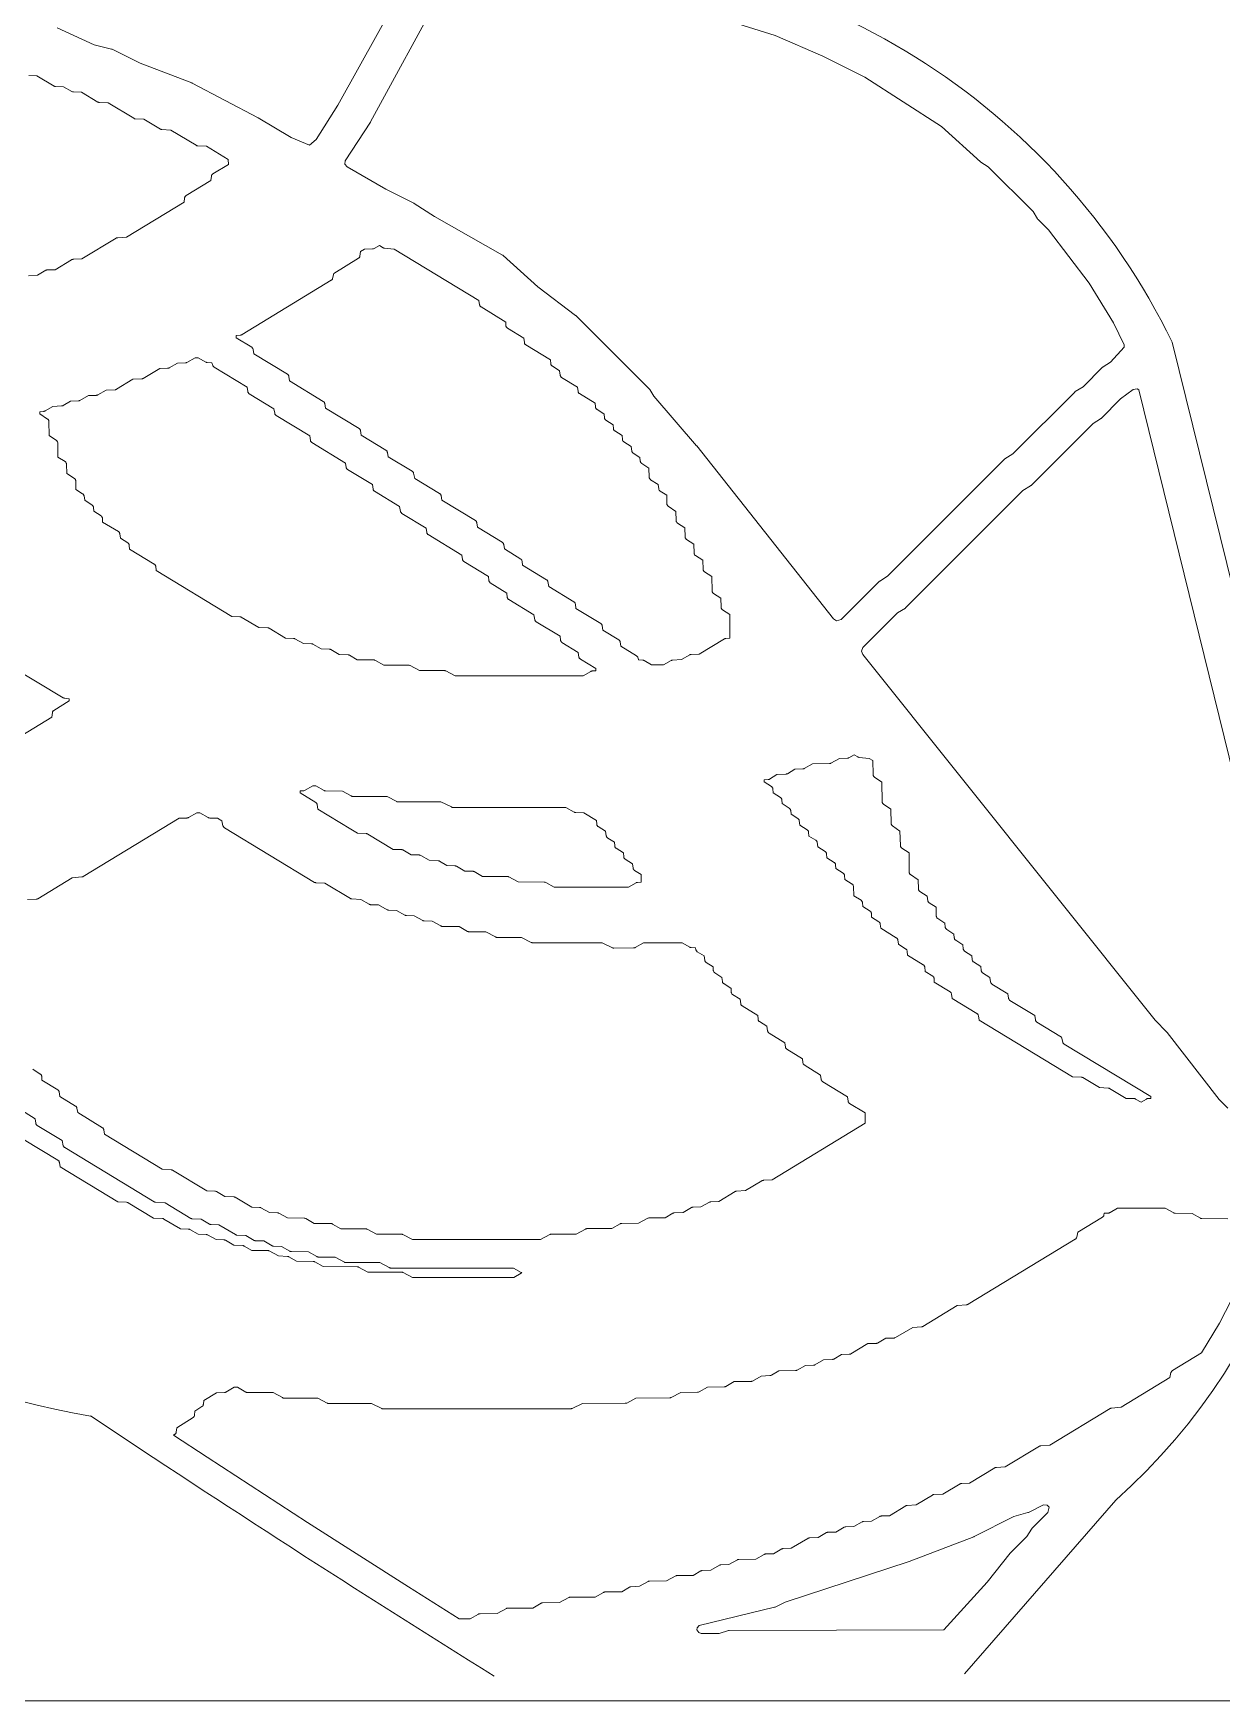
# Model space of a CAD drawing. Header units: inches. Extents: x 36 to 81.1, y 17.3 to 55.9.
# Drawn here: x 56.04 to 65.77, y 17.31 to 30.96 of the extents above; entities that cross this region are included whole.
import ezdxf

# ---------------------------------------------------------------- set-up
doc = ezdxf.new("R2010")
doc.units = ezdxf.units.IN
doc.layers.add('01_ORIGINAL_CAD', color=7, linetype='Continuous', lineweight=20)
doc.layers.add('03_ADDED_AREAS_SAME_COMPOSITION', color=7, linetype='Continuous', lineweight=15)

msp = doc.modelspace()

# ---------------------------------------------------------------- linework, layer by layer
at = {"layer": '01_ORIGINAL_CAD'}
msp.add_line((71.442, 17.312), (36.248, 17.312), dxfattribs=at)
msp.add_lwpolyline([(53.65, 30.945, -0.14301), (60.243, 31.63, -0.286424), (65.36, 28.431), (66.481, 23.89, -0.272091), (64.9, 18.954), (63.661, 17.533)], format="xyb", dxfattribs=at)
for centre, radius, start, end in [((57.468, 25.543), 5.979, 215.6658, 260.7622), ((129.159, 128.7), 131.041, 236.3299, 238.04792)]:
    msp.add_arc(centre, radius, start, end, dxfattribs=at)
at = {"layer": '03_ADDED_AREAS_SAME_COMPOSITION'}
for points in [[(59.028, 31.263), (58.531, 30.369), (58.354, 30.089), (58.299, 30.043), (58.149, 30.106), (57.881, 30.267), (57.88, 30.267), (57.341, 30.55), (57.338, 30.551), (56.915, 30.713), (56.685, 30.827), (56.682, 30.828), (56.68, 30.829), (56.537, 30.864), (56.234, 31.003)], [(61.631, 31.091), (62.11, 30.94), (62.502, 30.771), (62.844, 30.599), (63.474, 30.196), (63.791, 29.905), (63.795, 29.902), (63.856, 29.865), (64.222, 29.499), (64.259, 29.438), (64.261, 29.435), (64.263, 29.433), (64.348, 29.348), (64.68, 28.914), (64.881, 28.587), (64.969, 28.407), (64.969, 28.39), (64.856, 28.265), (64.795, 28.227), (64.792, 28.226), (64.79, 28.224), (64.631, 28.065), (64.567, 28.025), (64.565, 28.024), (64.563, 28.022), (64.056, 27.515), (63.992, 27.475), (63.99, 27.474), (63.988, 27.472), (63.031, 26.515), (62.967, 26.475), (62.965, 26.474), (62.963, 26.472), (62.651, 26.16), (62.614, 26.149), (62.588, 26.166), (61.469, 27.581), (61.468, 27.582), (61.117, 27.987), (61.085, 28.042), (61.083, 28.044), (61.081, 28.047), (60.481, 28.647), (60.478, 28.649), (60.17, 28.883), (59.885, 29.139), (59.883, 29.141), (59.88, 29.142), (59.322, 29.458), (59.157, 29.566), (59.154, 29.568), (58.925, 29.681), (58.609, 29.865), (58.59, 29.887), (58.591, 29.914), (58.798, 30.23), (58.799, 30.232), (59.387, 31.31)], [(56.002, 30.611), (56.068, 30.609), (56.21, 30.526), (56.213, 30.524), (56.216, 30.523), (56.219, 30.522), (56.222, 30.522), (56.287, 30.52), (56.356, 30.481), (56.359, 30.48), (56.362, 30.479), (56.365, 30.478), (56.368, 30.478), (56.433, 30.476), (56.568, 30.395), (56.571, 30.394), (56.574, 30.393), (56.577, 30.392), (56.58, 30.392), (56.652, 30.388), (56.861, 30.262), (56.864, 30.261), (56.866, 30.26), (56.869, 30.259), (56.872, 30.259), (56.945, 30.255), (57.08, 30.174), (57.083, 30.172), (57.086, 30.171), (57.089, 30.17), (57.092, 30.17), (57.165, 30.166), (57.373, 30.041), (57.376, 30.039), (57.379, 30.038), (57.382, 30.038), (57.385, 30.037), (57.457, 30.033), (57.635, 29.925), (57.636, 29.885), (57.509, 29.807), (57.506, 29.805), (57.504, 29.803), (57.502, 29.801), (57.5, 29.798), (57.499, 29.796), (57.498, 29.793), (57.497, 29.789), (57.492, 29.753), (57.29, 29.63), (57.287, 29.628), (57.285, 29.626), (57.283, 29.623), (57.281, 29.621), (57.28, 29.618), (57.279, 29.615), (57.278, 29.612), (57.273, 29.576), (56.802, 29.289), (56.73, 29.285), (56.727, 29.285), (56.724, 29.284), (56.721, 29.283), (56.718, 29.282), (56.438, 29.112), (56.365, 29.108), (56.362, 29.107), (56.359, 29.107), (56.356, 29.106), (56.353, 29.104), (56.219, 29.023), (56.154, 29.021), (56.151, 29.021), (56.148, 29.02), (56.145, 29.019), (56.142, 29.018), (56.073, 28.978), (56, 28.974)], [(65.816, 22.16), (65.746, 22.231), (65.319, 22.781), (65.317, 22.783), (65.221, 22.882), (62.829, 25.873), (62.817, 25.902), (62.829, 25.931), (63.113, 26.215), (63.177, 26.254), (63.179, 26.256), (63.181, 26.258), (64.138, 27.215), (64.202, 27.254), (64.204, 27.256), (64.206, 27.258), (64.713, 27.765), (64.774, 27.802), (64.777, 27.804), (64.779, 27.806), (64.939, 27.965), (65.041, 28.043), (65.073, 28.048), (65.088, 28.039), (66.198, 23.525)], [(55.846, 25.785), (56.285, 25.52), (56.288, 25.518), (56.292, 25.517), (56.295, 25.516), (56.334, 25.511), (56.334, 25.494), (56.207, 25.416), (56.205, 25.414), (56.202, 25.412), (56.2, 25.41), (56.199, 25.407), (56.197, 25.404), (56.196, 25.401), (56.196, 25.398), (56.191, 25.362), (55.501, 24.942)], [(55.992, 23.868), (56.065, 23.872), (56.068, 23.872), (56.071, 23.873), (56.074, 23.874), (56.076, 23.875), (56.357, 24.046), (56.437, 24.053), (56.439, 24.053), (56.442, 24.054), (56.445, 24.055), (56.447, 24.056), (57.232, 24.534), (57.297, 24.535), (57.3, 24.536), (57.303, 24.536), (57.306, 24.537), (57.309, 24.539), (57.377, 24.578), (57.403, 24.578), (57.471, 24.539), (57.474, 24.537), (57.477, 24.536), (57.48, 24.536), (57.483, 24.535), (57.548, 24.534), (57.583, 24.513), (57.592, 24.471), (57.593, 24.468), (57.595, 24.465), (57.596, 24.462), (57.599, 24.46), (57.601, 24.458), (57.604, 24.456), (58.342, 24.009), (58.345, 24.008), (58.348, 24.007), (58.351, 24.006), (58.354, 24.006), (58.426, 24.002), (58.635, 23.877), (58.637, 23.875), (58.64, 23.874), (58.643, 23.873), (58.646, 23.873), (58.719, 23.869), (58.789, 23.83), (58.791, 23.828), (58.794, 23.827), (58.797, 23.827), (58.8, 23.826), (58.866, 23.825), (58.935, 23.785), (58.938, 23.784), (58.941, 23.783), (58.944, 23.782), (58.947, 23.782), (59.012, 23.78), (59.081, 23.741), (59.084, 23.74), (59.087, 23.739), (59.09, 23.738), (59.093, 23.738), (59.158, 23.736), (59.228, 23.697), (59.23, 23.695), (59.233, 23.694), (59.236, 23.694), (59.239, 23.693), (59.305, 23.692), (59.374, 23.652), (59.377, 23.651), (59.38, 23.65), (59.383, 23.649), (59.386, 23.649), (59.524, 23.647), (59.593, 23.608), (59.596, 23.607), (59.599, 23.606), (59.602, 23.605), (59.605, 23.605), (59.744, 23.603), (59.821, 23.562), (59.824, 23.561), (59.827, 23.56), (59.83, 23.559), (59.833, 23.559), (60.036, 23.559), (60.113, 23.518), (60.116, 23.517), (60.119, 23.516), (60.122, 23.515), (60.125, 23.515), (60.695, 23.515), (60.78, 23.473), (60.783, 23.472), (60.785, 23.471), (60.788, 23.471), (60.791, 23.47), (60.953, 23.472), (60.956, 23.473), (60.959, 23.473), (60.962, 23.474), (60.965, 23.476), (61.034, 23.515), (61.351, 23.515), (61.413, 23.479), (61.415, 23.477), (61.418, 23.476), (61.421, 23.475), (61.423, 23.475), (61.46, 23.472), (61.463, 23.457), (61.464, 23.454), (61.465, 23.451), (61.467, 23.448), (61.469, 23.446), (61.471, 23.443), (61.474, 23.441), (61.531, 23.407), (61.536, 23.37), (61.536, 23.367), (61.538, 23.364), (61.539, 23.361), (61.541, 23.359), (61.543, 23.356), (61.545, 23.354), (61.547, 23.353), (61.603, 23.318), (61.605, 23.288), (61.606, 23.284), (61.607, 23.281), (61.608, 23.278), (61.61, 23.275), (61.612, 23.273), (61.614, 23.27), (61.617, 23.268), (61.676, 23.23), (61.679, 23.199), (61.679, 23.196), (61.68, 23.192), (61.681, 23.189), (61.683, 23.187), (61.685, 23.184), (61.687, 23.182), (61.69, 23.18), (61.75, 23.141), (61.752, 23.11), (61.752, 23.107), (61.753, 23.104), (61.755, 23.101), (61.756, 23.098), (61.758, 23.095), (61.761, 23.093), (61.763, 23.091), (61.824, 23.052), (61.829, 23.016), (61.83, 23.013), (61.831, 23.01), (61.832, 23.007), (61.834, 23.004), (61.836, 23.002), (61.838, 23), (61.841, 22.998), (61.97, 22.919), (61.972, 22.889), (61.972, 22.885), (61.973, 22.882), (61.974, 22.879), (61.976, 22.876), (61.978, 22.874), (61.981, 22.871), (61.983, 22.869), (62.044, 22.831), (62.049, 22.794), (62.05, 22.791), (62.051, 22.788), (62.052, 22.785), (62.054, 22.782), (62.056, 22.78), (62.058, 22.778), (62.061, 22.776), (62.19, 22.697), (62.196, 22.661), (62.196, 22.658), (62.197, 22.655), (62.199, 22.652), (62.2, 22.649), (62.203, 22.647), (62.205, 22.645), (62.207, 22.643), (62.336, 22.565), (62.338, 22.534), (62.339, 22.531), (62.34, 22.527), (62.341, 22.524), (62.343, 22.521), (62.345, 22.519), (62.347, 22.517), (62.35, 22.515), (62.483, 22.431), (62.489, 22.395), (62.489, 22.392), (62.49, 22.389), (62.492, 22.386), (62.494, 22.383), (62.496, 22.381), (62.498, 22.379), (62.501, 22.377), (62.703, 22.254), (62.709, 22.218), (62.709, 22.215), (62.71, 22.212), (62.712, 22.209), (62.713, 22.206), (62.715, 22.204), (62.718, 22.202), (62.72, 22.2), (62.848, 22.122), (62.848, 22.037), (62.087, 21.574), (62.015, 21.571), (62.012, 21.57), (62.009, 21.569), (62.006, 21.568), (62.003, 21.567), (61.869, 21.486), (61.796, 21.482), (61.793, 21.481), (61.79, 21.481), (61.787, 21.48), (61.784, 21.478), (61.65, 21.397), (61.585, 21.395), (61.582, 21.395), (61.579, 21.394), (61.576, 21.393), (61.573, 21.392), (61.504, 21.353), (61.439, 21.351), (61.436, 21.351), (61.433, 21.35), (61.43, 21.349), (61.427, 21.348), (61.358, 21.308), (61.285, 21.304), (61.282, 21.304), (61.279, 21.303), (61.276, 21.302), (61.273, 21.301), (61.212, 21.264), (61.082, 21.263), (61.079, 21.263), (61.076, 21.263), (61.073, 21.262), (61.07, 21.261), (60.994, 21.219), (60.855, 21.218), (60.852, 21.217), (60.849, 21.217), (60.846, 21.216), (60.843, 21.214), (60.774, 21.175), (60.571, 21.175), (60.568, 21.174), (60.565, 21.174), (60.562, 21.173), (60.559, 21.172), (60.483, 21.131), (60.279, 21.13), (60.276, 21.13), (60.273, 21.129), (60.27, 21.128), (60.267, 21.127), (60.191, 21.086), (59.142, 21.086), (59.065, 21.127), (59.062, 21.128), (59.059, 21.129), (59.056, 21.129), (59.053, 21.129), (58.849, 21.13), (58.772, 21.171), (58.77, 21.172), (58.767, 21.173), (58.764, 21.174), (58.761, 21.174), (58.557, 21.174), (58.488, 21.213), (58.486, 21.215), (58.483, 21.216), (58.48, 21.216), (58.476, 21.217), (58.338, 21.218), (58.269, 21.257), (58.266, 21.259), (58.263, 21.26), (58.26, 21.261), (58.257, 21.261), (58.119, 21.263), (58.05, 21.302), (58.047, 21.303), (58.044, 21.304), (58.041, 21.305), (58.038, 21.305), (57.973, 21.307), (57.903, 21.346), (57.901, 21.347), (57.898, 21.348), (57.895, 21.349), (57.892, 21.349), (57.827, 21.351), (57.692, 21.432), (57.689, 21.433), (57.686, 21.434), (57.683, 21.435), (57.68, 21.436), (57.607, 21.439), (57.538, 21.479), (57.535, 21.48), (57.532, 21.481), (57.529, 21.482), (57.526, 21.482), (57.461, 21.484), (57.18, 21.654), (57.177, 21.655), (57.174, 21.656), (57.171, 21.657), (57.168, 21.657), (57.095, 21.661), (56.622, 21.947), (56.617, 21.983), (56.616, 21.986), (56.615, 21.989), (56.614, 21.992), (56.612, 21.995), (56.61, 21.997), (56.608, 21.999), (56.605, 22.001), (56.403, 22.125), (56.397, 22.161), (56.397, 22.164), (56.396, 22.167), (56.394, 22.17), (56.393, 22.172), (56.391, 22.175), (56.388, 22.177), (56.386, 22.178), (56.256, 22.257), (56.251, 22.294), (56.25, 22.297), (56.249, 22.3), (56.248, 22.303), (56.246, 22.305), (56.244, 22.308), (56.242, 22.31), (56.239, 22.311), (56.11, 22.39), (56.108, 22.421), (56.108, 22.424), (56.107, 22.427), (56.106, 22.43), (56.104, 22.433), (56.102, 22.436), (56.099, 22.438), (56.097, 22.44), (56.036, 22.479)], [(55.921, 22.157), (56.055, 22.074), (56.06, 22.037), (56.061, 22.034), (56.062, 22.031), (56.063, 22.028), (56.065, 22.026), (56.067, 22.023), (56.069, 22.021), (56.072, 22.02), (56.276, 21.896), (56.285, 21.854), (56.286, 21.851), (56.288, 21.848), (56.29, 21.845), (56.292, 21.843), (56.294, 21.84), (56.297, 21.838), (57.029, 21.395), (57.031, 21.394), (57.034, 21.393), (57.037, 21.392), (57.04, 21.392), (57.119, 21.385), (57.328, 21.259), (57.331, 21.258), (57.333, 21.257), (57.336, 21.256), (57.339, 21.256), (57.412, 21.252), (57.482, 21.212), (57.485, 21.211), (57.487, 21.21), (57.49, 21.209), (57.494, 21.209), (57.559, 21.207), (57.694, 21.126), (57.696, 21.125), (57.699, 21.124), (57.702, 21.123), (57.705, 21.123), (57.778, 21.119), (57.848, 21.079), (57.85, 21.078), (57.853, 21.077), (57.856, 21.076), (57.859, 21.076), (57.925, 21.074), (57.994, 21.035), (57.997, 21.034), (58, 21.033), (58.003, 21.032), (58.006, 21.032), (58.071, 21.03), (58.14, 20.991), (58.143, 20.989), (58.146, 20.988), (58.149, 20.988), (58.152, 20.988), (58.291, 20.986), (58.359, 20.947), (58.362, 20.945), (58.365, 20.944), (58.368, 20.944), (58.372, 20.943), (58.51, 20.942), (58.587, 20.901), (58.59, 20.899), (58.593, 20.898), (58.596, 20.898), (58.599, 20.898), (58.876, 20.897), (58.953, 20.856), (58.955, 20.855), (58.958, 20.854), (58.961, 20.854), (58.964, 20.853), (59.971, 20.853), (60.033, 20.817), (60.035, 20.816), (60.038, 20.814), (60.038, 20.814), (60.035, 20.814), (60.033, 20.812), (59.972, 20.776), (59.143, 20.775), (59.066, 20.816), (59.063, 20.817), (59.06, 20.818), (59.057, 20.819), (59.054, 20.819), (58.777, 20.819), (58.7, 20.86), (58.698, 20.862), (58.695, 20.862), (58.692, 20.863), (58.689, 20.863), (58.412, 20.864), (58.343, 20.903), (58.34, 20.904), (58.337, 20.905), (58.334, 20.906), (58.331, 20.906), (58.193, 20.908), (58.132, 20.944), (58.129, 20.946), (58.126, 20.947), (58.123, 20.948), (58.12, 20.948), (58.047, 20.952), (57.969, 20.993), (57.966, 20.994), (57.964, 20.995), (57.961, 20.996), (57.958, 20.996), (57.827, 20.996), (57.766, 21.033), (57.763, 21.034), (57.76, 21.035), (57.757, 21.036), (57.754, 21.036), (57.681, 21.04), (57.612, 21.08), (57.609, 21.081), (57.606, 21.082), (57.603, 21.083), (57.6, 21.083), (57.535, 21.085), (57.466, 21.124), (57.463, 21.125), (57.46, 21.126), (57.457, 21.127), (57.454, 21.127), (57.389, 21.129), (57.32, 21.168), (57.317, 21.17), (57.314, 21.171), (57.311, 21.171), (57.308, 21.172), (57.243, 21.173), (57.108, 21.254), (57.105, 21.256), (57.102, 21.257), (57.099, 21.258), (57.096, 21.258), (57.023, 21.262), (56.815, 21.387), (56.812, 21.389), (56.809, 21.39), (56.807, 21.39), (56.803, 21.391), (56.731, 21.395), (56.258, 21.681), (56.253, 21.717), (56.252, 21.72), (56.251, 21.723), (56.25, 21.726), (56.248, 21.729), (56.246, 21.731), (56.243, 21.733), (56.241, 21.735), (55.966, 21.902)], [(65.894, 20.687), (65.747, 20.401), (65.601, 20.158), (65.363, 20.013), (65.36, 20.011), (65.358, 20.009), (65.356, 20.006), (65.354, 20.003), (65.352, 20), (65.351, 19.997), (65.342, 19.956), (64.943, 19.713), (64.863, 19.706), (64.86, 19.705), (64.858, 19.705), (64.855, 19.704), (64.852, 19.702), (64.359, 19.402), (64.287, 19.398), (64.284, 19.398), (64.281, 19.397), (64.278, 19.396), (64.275, 19.395), (63.995, 19.225), (63.922, 19.221), (63.919, 19.22), (63.916, 19.22), (63.913, 19.219), (63.91, 19.217), (63.703, 19.092), (63.638, 19.09), (63.635, 19.09), (63.632, 19.089), (63.629, 19.088), (63.626, 19.087), (63.484, 19.003), (63.411, 18.999), (63.408, 18.998), (63.405, 18.998), (63.402, 18.997), (63.4, 18.995), (63.265, 18.914), (63.192, 18.91), (63.189, 18.91), (63.186, 18.909), (63.183, 18.908), (63.181, 18.906), (63.046, 18.825), (62.981, 18.824), (62.978, 18.823), (62.975, 18.823), (62.972, 18.822), (62.969, 18.82), (62.901, 18.781), (62.835, 18.779), (62.832, 18.779), (62.829, 18.778), (62.826, 18.777), (62.823, 18.776), (62.755, 18.737), (62.689, 18.735), (62.686, 18.734), (62.683, 18.734), (62.68, 18.733), (62.677, 18.731), (62.609, 18.692), (62.543, 18.69), (62.54, 18.69), (62.537, 18.689), (62.534, 18.688), (62.532, 18.687), (62.462, 18.648), (62.389, 18.644), (62.386, 18.643), (62.383, 18.642), (62.381, 18.641), (62.378, 18.64), (62.243, 18.559), (62.178, 18.557), (62.175, 18.557), (62.172, 18.556), (62.169, 18.555), (62.167, 18.554), (62.098, 18.514), (62.032, 18.513), (62.029, 18.512), (62.026, 18.512), (62.023, 18.511), (62.021, 18.509), (61.952, 18.47), (61.814, 18.468), (61.81, 18.468), (61.807, 18.467), (61.804, 18.466), (61.802, 18.465), (61.733, 18.426), (61.667, 18.424), (61.664, 18.424), (61.661, 18.423), (61.658, 18.422), (61.656, 18.421), (61.586, 18.381), (61.513, 18.377), (61.51, 18.377), (61.508, 18.376), (61.505, 18.375), (61.502, 18.374), (61.441, 18.337), (61.311, 18.336), (61.308, 18.336), (61.305, 18.336), (61.302, 18.335), (61.299, 18.333), (61.222, 18.292), (61.084, 18.291), (61.08, 18.29), (61.077, 18.29), (61.074, 18.289), (61.071, 18.287), (61.002, 18.248), (60.929, 18.244), (60.926, 18.243), (60.923, 18.243), (60.921, 18.242), (60.918, 18.24), (60.857, 18.204), (60.718, 18.202), (60.715, 18.201), (60.712, 18.201), (60.709, 18.2), (60.706, 18.198), (60.638, 18.159), (60.434, 18.159), (60.431, 18.158), (60.428, 18.158), (60.425, 18.157), (60.423, 18.156), (60.346, 18.115), (60.207, 18.113), (60.204, 18.112), (60.201, 18.112), (60.198, 18.111), (60.195, 18.109), (60.127, 18.07), (59.923, 18.07), (59.92, 18.069), (59.917, 18.069), (59.914, 18.068), (59.912, 18.067), (59.835, 18.026), (59.696, 18.024), (59.693, 18.024), (59.69, 18.023), (59.687, 18.022), (59.684, 18.02), (59.616, 17.981), (59.526, 17.981), (59.11, 18.243), (58.284, 18.771), (57.462, 19.305), (57.188, 19.486), (57.198, 19.492), (57.2, 19.494), (57.203, 19.496), (57.205, 19.498), (57.206, 19.501), (57.208, 19.504), (57.209, 19.507), (57.209, 19.51), (57.215, 19.546), (57.347, 19.63), (57.35, 19.632), (57.353, 19.634), (57.355, 19.637), (57.356, 19.639), (57.358, 19.643), (57.359, 19.646), (57.359, 19.649), (57.361, 19.68), (57.42, 19.719), (57.423, 19.721), (57.426, 19.723), (57.428, 19.725), (57.429, 19.728), (57.431, 19.731), (57.431, 19.735), (57.432, 19.738), (57.434, 19.768), (57.539, 19.832), (57.604, 19.834), (57.607, 19.834), (57.61, 19.835), (57.613, 19.836), (57.616, 19.837), (57.684, 19.877), (57.71, 19.877), (57.778, 19.838), (57.781, 19.836), (57.784, 19.835), (57.787, 19.834), (57.791, 19.834), (58.002, 19.833), (58.079, 19.792), (58.082, 19.79), (58.085, 19.789), (58.088, 19.789), (58.091, 19.789), (58.368, 19.788), (58.445, 19.747), (58.447, 19.746), (58.45, 19.745), (58.453, 19.745), (58.456, 19.744), (58.807, 19.744), (58.892, 19.702), (58.896, 19.701), (58.899, 19.7), (58.903, 19.7), (60.437, 19.7), (60.441, 19.701), (60.445, 19.702), (60.449, 19.703), (60.534, 19.745), (60.884, 19.746), (60.887, 19.746), (60.89, 19.746), (60.893, 19.747), (60.896, 19.748), (60.972, 19.789), (61.249, 19.79), (61.252, 19.79), (61.255, 19.791), (61.258, 19.792), (61.261, 19.793), (61.338, 19.834), (61.476, 19.836), (61.479, 19.836), (61.482, 19.837), (61.485, 19.838), (61.488, 19.839), (61.557, 19.878), (61.695, 19.88), (61.698, 19.881), (61.702, 19.881), (61.705, 19.882), (61.707, 19.884), (61.776, 19.923), (61.914, 19.925), (61.917, 19.925), (61.921, 19.926), (61.924, 19.927), (61.926, 19.928), (61.996, 19.968), (62.069, 19.972), (62.072, 19.972), (62.074, 19.973), (62.077, 19.974), (62.08, 19.975), (62.141, 20.012), (62.279, 20.014), (62.283, 20.014), (62.286, 20.015), (62.289, 20.016), (62.291, 20.017), (62.36, 20.056), (62.426, 20.058), (62.429, 20.058), (62.432, 20.059), (62.435, 20.06), (62.437, 20.061), (62.507, 20.101), (62.58, 20.105), (62.583, 20.105), (62.586, 20.106), (62.588, 20.107), (62.591, 20.108), (62.653, 20.145), (62.718, 20.147), (62.721, 20.147), (62.724, 20.148), (62.727, 20.149), (62.73, 20.15), (62.871, 20.234), (62.937, 20.236), (62.94, 20.236), (62.943, 20.237), (62.946, 20.238), (62.948, 20.239), (63.017, 20.278), (63.083, 20.28), (63.086, 20.28), (63.089, 20.281), (63.092, 20.282), (63.095, 20.284), (63.237, 20.367), (63.309, 20.371), (63.312, 20.372), (63.315, 20.372), (63.318, 20.373), (63.321, 20.375), (63.602, 20.545), (63.681, 20.552), (63.684, 20.553), (63.687, 20.553), (63.69, 20.554), (63.692, 20.556), (64.567, 21.088), (64.57, 21.09), (64.572, 21.092), (64.574, 21.095), (64.576, 21.098), (64.578, 21.101), (64.579, 21.104), (64.588, 21.145), (64.791, 21.27), (64.794, 21.272), (64.796, 21.274), (64.798, 21.277), (64.8, 21.279), (64.801, 21.283), (64.802, 21.286), (64.805, 21.301), (64.841, 21.303), (64.844, 21.304), (64.847, 21.305), (64.85, 21.306), (64.852, 21.307), (64.913, 21.344), (65.304, 21.344), (65.373, 21.305), (65.375, 21.303), (65.378, 21.302), (65.382, 21.302), (65.385, 21.301), (65.523, 21.3), (65.592, 21.26), (65.595, 21.259), (65.598, 21.258), (65.601, 21.257), (65.604, 21.257), (65.815, 21.255)]]:
    msp.add_lwpolyline(points, dxfattribs=at)
for points in [[(58.994, 29.192), (59.687, 28.772), (59.692, 28.736), (59.693, 28.733), (59.694, 28.73), (59.695, 28.727), (59.697, 28.724), (59.699, 28.722), (59.701, 28.72), (59.704, 28.718), (59.906, 28.595), (59.908, 28.565), (59.908, 28.561), (59.909, 28.558), (59.911, 28.555), (59.912, 28.552), (59.915, 28.55), (59.917, 28.547), (59.92, 28.545), (60.053, 28.462), (60.059, 28.426), (60.059, 28.423), (60.06, 28.42), (60.062, 28.417), (60.063, 28.414), (60.065, 28.412), (60.068, 28.41), (60.07, 28.408), (60.272, 28.285), (60.274, 28.254), (60.275, 28.251), (60.276, 28.248), (60.277, 28.245), (60.279, 28.242), (60.281, 28.239), (60.283, 28.237), (60.286, 28.235), (60.346, 28.196), (60.352, 28.16), (60.352, 28.157), (60.353, 28.154), (60.355, 28.151), (60.356, 28.148), (60.358, 28.146), (60.361, 28.144), (60.363, 28.142), (60.493, 28.063), (60.498, 28.027), (60.499, 28.024), (60.5, 28.021), (60.501, 28.018), (60.503, 28.015), (60.505, 28.013), (60.507, 28.011), (60.51, 28.009), (60.638, 27.93), (60.641, 27.9), (60.641, 27.896), (60.642, 27.893), (60.643, 27.89), (60.645, 27.887), (60.647, 27.885), (60.65, 27.882), (60.652, 27.881), (60.712, 27.842), (60.714, 27.811), (60.715, 27.808), (60.715, 27.805), (60.717, 27.802), (60.718, 27.799), (60.72, 27.796), (60.723, 27.794), (60.726, 27.792), (60.785, 27.753), (60.787, 27.722), (60.788, 27.719), (60.789, 27.716), (60.79, 27.713), (60.792, 27.71), (60.794, 27.707), (60.796, 27.705), (60.799, 27.703), (60.858, 27.665), (60.861, 27.634), (60.861, 27.63), (60.862, 27.627), (60.863, 27.624), (60.865, 27.621), (60.867, 27.619), (60.87, 27.616), (60.872, 27.614), (60.933, 27.576), (60.938, 27.539), (60.939, 27.536), (60.94, 27.533), (60.941, 27.53), (60.943, 27.528), (60.945, 27.525), (60.947, 27.523), (60.95, 27.521), (61.005, 27.487), (61.007, 27.456), (61.008, 27.453), (61.009, 27.45), (61.01, 27.447), (61.012, 27.444), (61.014, 27.441), (61.016, 27.439), (61.019, 27.437), (61.078, 27.399), (61.081, 27.324), (61.081, 27.321), (61.082, 27.317), (61.083, 27.314), (61.085, 27.311), (61.087, 27.309), (61.09, 27.306), (61.092, 27.304), (61.153, 27.265), (61.158, 27.229), (61.159, 27.226), (61.16, 27.223), (61.161, 27.22), (61.163, 27.217), (61.165, 27.215), (61.167, 27.213), (61.17, 27.211), (61.225, 27.177), (61.225, 27.108), (61.226, 27.104), (61.226, 27.101), (61.228, 27.098), (61.229, 27.095), (61.231, 27.092), (61.234, 27.09), (61.236, 27.087), (61.298, 27.045), (61.301, 26.97), (61.302, 26.966), (61.302, 26.963), (61.304, 26.96), (61.305, 26.957), (61.308, 26.954), (61.31, 26.951), (61.313, 26.949), (61.372, 26.911), (61.375, 26.836), (61.375, 26.833), (61.376, 26.83), (61.377, 26.827), (61.379, 26.824), (61.381, 26.821), (61.383, 26.818), (61.386, 26.816), (61.445, 26.778), (61.448, 26.703), (61.449, 26.7), (61.449, 26.697), (61.451, 26.694), (61.452, 26.691), (61.454, 26.688), (61.457, 26.685), (61.46, 26.683), (61.519, 26.645), (61.522, 26.57), (61.522, 26.567), (61.523, 26.564), (61.524, 26.561), (61.526, 26.558), (61.528, 26.555), (61.53, 26.552), (61.533, 26.55), (61.592, 26.512), (61.595, 26.393), (61.596, 26.39), (61.596, 26.387), (61.598, 26.383), (61.599, 26.38), (61.602, 26.378), (61.604, 26.375), (61.607, 26.373), (61.666, 26.335), (61.669, 26.26), (61.669, 26.257), (61.67, 26.253), (61.671, 26.25), (61.673, 26.247), (61.675, 26.244), (61.678, 26.242), (61.68, 26.24), (61.739, 26.202), (61.74, 26.008), (61.708, 26.005), (61.705, 26.005), (61.702, 26.004), (61.699, 26.003), (61.697, 26.002), (61.49, 25.876), (61.424, 25.875), (61.421, 25.874), (61.418, 25.874), (61.416, 25.873), (61.413, 25.871), (61.344, 25.832), (61.271, 25.828), (61.268, 25.828), (61.265, 25.827), (61.262, 25.826), (61.259, 25.824), (61.198, 25.788), (61.1, 25.788), (61.039, 25.824), (61.036, 25.826), (61.033, 25.827), (61.031, 25.827), (61.028, 25.828), (60.992, 25.831), (60.989, 25.845), (60.988, 25.849), (60.986, 25.852), (60.984, 25.855), (60.982, 25.857), (60.98, 25.86), (60.977, 25.862), (60.848, 25.941), (60.842, 25.977), (60.842, 25.98), (60.841, 25.983), (60.839, 25.986), (60.837, 25.988), (60.835, 25.991), (60.833, 25.993), (60.831, 25.995), (60.701, 26.074), (60.696, 26.11), (60.695, 26.113), (60.694, 26.116), (60.693, 26.119), (60.691, 26.121), (60.689, 26.124), (60.687, 26.126), (60.684, 26.128), (60.481, 26.251), (60.476, 26.287), (60.475, 26.29), (60.474, 26.293), (60.473, 26.296), (60.471, 26.299), (60.469, 26.301), (60.467, 26.303), (60.464, 26.305), (60.26, 26.429), (60.251, 26.47), (60.25, 26.474), (60.248, 26.477), (60.247, 26.479), (60.244, 26.482), (60.242, 26.484), (60.239, 26.486), (60.043, 26.605), (60.04, 26.636), (60.04, 26.639), (60.039, 26.642), (60.038, 26.645), (60.036, 26.648), (60.034, 26.651), (60.031, 26.653), (60.029, 26.655), (59.895, 26.738), (59.89, 26.775), (59.889, 26.778), (59.888, 26.781), (59.887, 26.784), (59.885, 26.786), (59.883, 26.789), (59.881, 26.791), (59.878, 26.793), (59.675, 26.916), (59.67, 26.952), (59.669, 26.955), (59.668, 26.958), (59.667, 26.961), (59.665, 26.964), (59.663, 26.966), (59.661, 26.968), (59.658, 26.97), (59.382, 27.138), (59.377, 27.174), (59.376, 27.177), (59.375, 27.18), (59.374, 27.183), (59.372, 27.185), (59.37, 27.188), (59.368, 27.19), (59.365, 27.191), (59.162, 27.315), (59.152, 27.357), (59.151, 27.36), (59.15, 27.363), (59.148, 27.366), (59.146, 27.368), (59.143, 27.371), (59.141, 27.373), (58.943, 27.492), (58.938, 27.528), (58.937, 27.531), (58.936, 27.534), (58.935, 27.537), (58.933, 27.54), (58.931, 27.542), (58.928, 27.544), (58.926, 27.546), (58.723, 27.669), (58.718, 27.706), (58.717, 27.709), (58.716, 27.712), (58.715, 27.715), (58.713, 27.717), (58.711, 27.719), (58.709, 27.722), (58.706, 27.723), (58.43, 27.891), (58.425, 27.927), (58.424, 27.93), (58.423, 27.933), (58.422, 27.936), (58.42, 27.939), (58.418, 27.941), (58.416, 27.943), (58.413, 27.945), (58.137, 28.113), (58.132, 28.149), (58.131, 28.152), (58.13, 28.155), (58.129, 28.158), (58.127, 28.16), (58.125, 28.163), (58.123, 28.165), (58.12, 28.167), (57.844, 28.334), (57.839, 28.371), (57.838, 28.374), (57.837, 28.377), (57.836, 28.379), (57.834, 28.382), (57.832, 28.384), (57.83, 28.386), (57.827, 28.388), (57.7, 28.466), (57.7, 28.484), (57.739, 28.488), (57.742, 28.489), (57.745, 28.49), (57.749, 28.492), (58.478, 28.936), (58.481, 28.938), (58.483, 28.94), (58.485, 28.942), (58.487, 28.945), (58.488, 28.948), (58.489, 28.951), (58.499, 28.993), (58.702, 29.117), (58.704, 29.119), (58.706, 29.121), (58.709, 29.123), (58.71, 29.126), (58.712, 29.129), (58.713, 29.132), (58.713, 29.135), (58.718, 29.171), (58.751, 29.191), (58.817, 29.193), (58.82, 29.193), (58.823, 29.194), (58.825, 29.195), (58.828, 29.196), (58.872, 29.221), (58.904, 29.202), (58.906, 29.201), (58.909, 29.2), (58.912, 29.199), (58.915, 29.198)], [(57.452, 28.267), (57.454, 28.265), (57.457, 28.264), (57.46, 28.264), (57.463, 28.263), (57.501, 28.26), (57.508, 28.239), (57.509, 28.236), (57.511, 28.233), (57.513, 28.23), (57.516, 28.228), (57.519, 28.226), (57.789, 28.062), (57.795, 28.025), (57.795, 28.022), (57.796, 28.019), (57.798, 28.017), (57.8, 28.014), (57.802, 28.012), (57.804, 28.009), (57.806, 28.008), (58.009, 27.884), (58.015, 27.848), (58.015, 27.845), (58.016, 27.842), (58.018, 27.839), (58.019, 27.837), (58.021, 27.834), (58.024, 27.832), (58.026, 27.83), (58.302, 27.663), (58.307, 27.626), (58.308, 27.623), (58.309, 27.62), (58.311, 27.618), (58.312, 27.615), (58.314, 27.613), (58.317, 27.611), (58.319, 27.609), (58.595, 27.441), (58.6, 27.405), (58.601, 27.402), (58.602, 27.399), (58.604, 27.396), (58.605, 27.393), (58.607, 27.391), (58.61, 27.389), (58.612, 27.387), (58.815, 27.264), (58.82, 27.228), (58.821, 27.225), (58.822, 27.222), (58.823, 27.219), (58.825, 27.216), (58.827, 27.214), (58.829, 27.212), (58.832, 27.21), (59.036, 27.086), (59.045, 27.044), (59.046, 27.041), (59.048, 27.038), (59.05, 27.035), (59.052, 27.033), (59.054, 27.031), (59.057, 27.029), (59.254, 26.909), (59.26, 26.873), (59.26, 26.87), (59.261, 26.867), (59.263, 26.864), (59.265, 26.861), (59.267, 26.859), (59.269, 26.857), (59.271, 26.855), (59.547, 26.688), (59.553, 26.651), (59.553, 26.648), (59.554, 26.645), (59.556, 26.642), (59.557, 26.64), (59.56, 26.637), (59.562, 26.635), (59.564, 26.634), (59.766, 26.511), (59.768, 26.48), (59.769, 26.477), (59.77, 26.474), (59.771, 26.47), (59.773, 26.468), (59.775, 26.465), (59.777, 26.463), (59.78, 26.461), (59.914, 26.377), (59.919, 26.341), (59.92, 26.338), (59.921, 26.335), (59.922, 26.332), (59.924, 26.33), (59.926, 26.327), (59.928, 26.325), (59.931, 26.323), (60.135, 26.199), (60.144, 26.158), (60.145, 26.155), (60.147, 26.152), (60.148, 26.149), (60.15, 26.146), (60.153, 26.144), (60.156, 26.142), (60.352, 26.023), (60.355, 25.992), (60.355, 25.989), (60.356, 25.986), (60.357, 25.983), (60.359, 25.98), (60.361, 25.977), (60.364, 25.975), (60.366, 25.973), (60.5, 25.89), (60.505, 25.853), (60.506, 25.85), (60.507, 25.847), (60.508, 25.845), (60.51, 25.842), (60.512, 25.84), (60.514, 25.838), (60.517, 25.836), (60.644, 25.758), (60.644, 25.741), (60.613, 25.739), (60.61, 25.738), (60.607, 25.738), (60.604, 25.737), (60.602, 25.735), (60.541, 25.699), (59.492, 25.698), (59.416, 25.739), (59.413, 25.74), (59.41, 25.741), (59.407, 25.742), (59.404, 25.742), (59.2, 25.743), (59.123, 25.783), (59.12, 25.785), (59.117, 25.786), (59.114, 25.786), (59.111, 25.786), (58.908, 25.787), (58.839, 25.826), (58.836, 25.827), (58.833, 25.828), (58.83, 25.829), (58.827, 25.829), (58.689, 25.831), (58.627, 25.868), (58.625, 25.869), (58.622, 25.87), (58.619, 25.871), (58.616, 25.871), (58.543, 25.875), (58.474, 25.914), (58.471, 25.916), (58.468, 25.917), (58.465, 25.917), (58.462, 25.918), (58.396, 25.919), (58.327, 25.959), (58.324, 25.96), (58.322, 25.961), (58.319, 25.962), (58.316, 25.962), (58.25, 25.964), (58.181, 26.003), (58.178, 26.004), (58.175, 26.005), (58.172, 26.006), (58.169, 26.006), (58.104, 26.008), (57.969, 26.089), (57.966, 26.09), (57.964, 26.091), (57.961, 26.092), (57.958, 26.093), (57.885, 26.096), (57.742, 26.18), (57.739, 26.181), (57.737, 26.183), (57.733, 26.183), (57.73, 26.183), (57.665, 26.185), (57.046, 26.56), (57.041, 26.596), (57.04, 26.599), (57.039, 26.602), (57.038, 26.605), (57.036, 26.608), (57.034, 26.61), (57.032, 26.612), (57.029, 26.614), (56.827, 26.737), (56.825, 26.767), (56.825, 26.771), (56.824, 26.774), (56.822, 26.777), (56.821, 26.78), (56.819, 26.782), (56.816, 26.785), (56.814, 26.787), (56.753, 26.826), (56.748, 26.862), (56.747, 26.865), (56.746, 26.868), (56.745, 26.871), (56.743, 26.874), (56.741, 26.876), (56.739, 26.878), (56.736, 26.88), (56.607, 26.958), (56.605, 26.989), (56.605, 26.992), (56.604, 26.996), (56.603, 26.999), (56.601, 27.001), (56.599, 27.004), (56.596, 27.006), (56.594, 27.008), (56.534, 27.047), (56.532, 27.078), (56.531, 27.081), (56.53, 27.084), (56.529, 27.087), (56.527, 27.09), (56.525, 27.093), (56.523, 27.095), (56.52, 27.097), (56.46, 27.136), (56.455, 27.172), (56.454, 27.175), (56.453, 27.178), (56.451, 27.181), (56.45, 27.184), (56.448, 27.186), (56.445, 27.188), (56.443, 27.19), (56.388, 27.224), (56.387, 27.293), (56.387, 27.297), (56.386, 27.3), (56.385, 27.303), (56.384, 27.306), (56.382, 27.309), (56.379, 27.311), (56.377, 27.314), (56.314, 27.356), (56.312, 27.432), (56.311, 27.435), (56.31, 27.438), (56.309, 27.441), (56.307, 27.444), (56.305, 27.447), (56.303, 27.45), (56.3, 27.452), (56.241, 27.489), (56.24, 27.604), (56.24, 27.607), (56.239, 27.61), (56.238, 27.614), (56.236, 27.617), (56.234, 27.619), (56.232, 27.622), (56.229, 27.624), (56.168, 27.666), (56.167, 27.781), (56.166, 27.784), (56.166, 27.788), (56.164, 27.791), (56.163, 27.794), (56.161, 27.797), (56.158, 27.799), (56.156, 27.801), (56.094, 27.844), (56.094, 27.861), (56.126, 27.863), (56.129, 27.864), (56.131, 27.865), (56.134, 27.866), (56.137, 27.867), (56.198, 27.904), (56.271, 27.908), (56.274, 27.908), (56.277, 27.909), (56.28, 27.91), (56.283, 27.911), (56.344, 27.948), (56.409, 27.95), (56.412, 27.95), (56.415, 27.951), (56.418, 27.952), (56.421, 27.953), (56.49, 27.993), (56.555, 27.994), (56.558, 27.995), (56.561, 27.995), (56.564, 27.996), (56.567, 27.998), (56.636, 28.037), (56.709, 28.041), (56.712, 28.041), (56.715, 28.042), (56.718, 28.043), (56.721, 28.045), (56.855, 28.126), (56.928, 28.13), (56.931, 28.13), (56.934, 28.131), (56.937, 28.132), (56.94, 28.133), (57.074, 28.215), (57.139, 28.216), (57.142, 28.217), (57.145, 28.217), (57.148, 28.218), (57.151, 28.22), (57.22, 28.259), (57.285, 28.261), (57.288, 28.261), (57.291, 28.262), (57.294, 28.263), (57.297, 28.264), (57.365, 28.303), (57.39, 28.303)], [(62.88, 25.024), (62.912, 25.005), (62.913, 24.891), (62.913, 24.888), (62.914, 24.884), (62.915, 24.881), (62.917, 24.878), (62.919, 24.875), (62.921, 24.873), (62.924, 24.871), (62.985, 24.828), (62.987, 24.669), (62.987, 24.666), (62.988, 24.663), (62.989, 24.659), (62.99, 24.656), (62.993, 24.654), (62.995, 24.651), (62.998, 24.649), (63.059, 24.607), (63.06, 24.492), (63.061, 24.489), (63.061, 24.485), (63.063, 24.482), (63.064, 24.479), (63.066, 24.476), (63.069, 24.474), (63.071, 24.472), (63.133, 24.429), (63.136, 24.31), (63.137, 24.306), (63.137, 24.303), (63.139, 24.299), (63.14, 24.296), (63.143, 24.294), (63.145, 24.291), (63.148, 24.289), (63.207, 24.251), (63.208, 24.093), (63.208, 24.09), (63.209, 24.086), (63.21, 24.083), (63.212, 24.08), (63.214, 24.077), (63.216, 24.075), (63.219, 24.073), (63.281, 24.03), (63.284, 23.955), (63.284, 23.951), (63.285, 23.948), (63.286, 23.945), (63.288, 23.942), (63.29, 23.939), (63.292, 23.937), (63.295, 23.934), (63.356, 23.896), (63.361, 23.859), (63.362, 23.856), (63.363, 23.853), (63.364, 23.85), (63.366, 23.848), (63.368, 23.845), (63.37, 23.843), (63.373, 23.841), (63.428, 23.807), (63.43, 23.733), (63.431, 23.729), (63.432, 23.726), (63.433, 23.723), (63.435, 23.72), (63.437, 23.717), (63.439, 23.715), (63.442, 23.713), (63.501, 23.674), (63.504, 23.643), (63.504, 23.64), (63.505, 23.637), (63.506, 23.634), (63.508, 23.631), (63.51, 23.628), (63.513, 23.626), (63.515, 23.624), (63.575, 23.586), (63.577, 23.555), (63.578, 23.551), (63.578, 23.548), (63.58, 23.545), (63.581, 23.542), (63.584, 23.54), (63.586, 23.537), (63.589, 23.535), (63.648, 23.497), (63.65, 23.466), (63.651, 23.463), (63.652, 23.459), (63.653, 23.456), (63.655, 23.454), (63.657, 23.451), (63.659, 23.449), (63.662, 23.447), (63.722, 23.408), (63.724, 23.377), (63.724, 23.374), (63.725, 23.371), (63.726, 23.368), (63.728, 23.365), (63.73, 23.362), (63.733, 23.36), (63.735, 23.358), (63.795, 23.32), (63.797, 23.289), (63.798, 23.285), (63.799, 23.282), (63.8, 23.279), (63.802, 23.276), (63.804, 23.274), (63.806, 23.271), (63.809, 23.269), (63.869, 23.23), (63.874, 23.194), (63.875, 23.191), (63.876, 23.188), (63.878, 23.185), (63.879, 23.182), (63.881, 23.18), (63.884, 23.178), (63.886, 23.176), (64.016, 23.097), (64.021, 23.061), (64.022, 23.058), (64.023, 23.055), (64.024, 23.052), (64.026, 23.049), (64.028, 23.047), (64.03, 23.045), (64.033, 23.043), (64.236, 22.92), (64.241, 22.884), (64.241, 22.881), (64.242, 22.878), (64.244, 22.875), (64.246, 22.872), (64.248, 22.87), (64.25, 22.868), (64.253, 22.866), (64.456, 22.742), (64.466, 22.7), (64.467, 22.697), (64.468, 22.694), (64.47, 22.691), (64.472, 22.689), (64.475, 22.687), (64.477, 22.685), (65.186, 22.256), (65.186, 22.241), (65.162, 22.24), (65.159, 22.239), (65.156, 22.239), (65.153, 22.238), (65.151, 22.236), (65.106, 22.211), (65.061, 22.236), (65.058, 22.238), (65.055, 22.239), (65.052, 22.239), (65.049, 22.24), (64.984, 22.241), (64.849, 22.322), (64.847, 22.324), (64.844, 22.325), (64.841, 22.325), (64.838, 22.326), (64.765, 22.33), (64.63, 22.411), (64.627, 22.412), (64.624, 22.413), (64.621, 22.414), (64.618, 22.414), (64.546, 22.418), (63.78, 22.882), (63.775, 22.918), (63.774, 22.921), (63.773, 22.924), (63.771, 22.927), (63.77, 22.929), (63.768, 22.932), (63.765, 22.934), (63.763, 22.936), (63.56, 23.059), (63.555, 23.095), (63.554, 23.098), (63.553, 23.101), (63.552, 23.104), (63.55, 23.107), (63.548, 23.109), (63.546, 23.111), (63.543, 23.113), (63.414, 23.192), (63.412, 23.222), (63.412, 23.226), (63.411, 23.229), (63.41, 23.232), (63.408, 23.235), (63.406, 23.237), (63.403, 23.239), (63.401, 23.241), (63.34, 23.28), (63.335, 23.317), (63.334, 23.32), (63.333, 23.323), (63.332, 23.326), (63.33, 23.328), (63.328, 23.331), (63.326, 23.333), (63.323, 23.335), (63.195, 23.413), (63.192, 23.444), (63.192, 23.447), (63.191, 23.45), (63.19, 23.453), (63.188, 23.456), (63.186, 23.459), (63.184, 23.461), (63.181, 23.463), (63.12, 23.502), (63.115, 23.539), (63.114, 23.542), (63.113, 23.545), (63.112, 23.547), (63.11, 23.55), (63.108, 23.552), (63.106, 23.555), (63.103, 23.556), (62.975, 23.635), (62.972, 23.666), (62.972, 23.669), (62.971, 23.672), (62.97, 23.675), (62.968, 23.678), (62.966, 23.681), (62.964, 23.683), (62.961, 23.685), (62.901, 23.723), (62.899, 23.754), (62.899, 23.758), (62.898, 23.761), (62.896, 23.764), (62.895, 23.767), (62.893, 23.769), (62.89, 23.771), (62.888, 23.773), (62.828, 23.812), (62.826, 23.843), (62.825, 23.846), (62.824, 23.849), (62.823, 23.852), (62.821, 23.855), (62.819, 23.858), (62.817, 23.86), (62.814, 23.862), (62.755, 23.9), (62.752, 23.975), (62.752, 23.978), (62.751, 23.982), (62.75, 23.985), (62.748, 23.988), (62.746, 23.991), (62.744, 23.993), (62.741, 23.995), (62.681, 24.033), (62.679, 24.065), (62.678, 24.068), (62.678, 24.071), (62.676, 24.074), (62.675, 24.077), (62.672, 24.08), (62.67, 24.082), (62.667, 24.084), (62.608, 24.122), (62.606, 24.153), (62.605, 24.157), (62.604, 24.16), (62.603, 24.163), (62.601, 24.166), (62.599, 24.168), (62.597, 24.171), (62.594, 24.172), (62.534, 24.211), (62.532, 24.242), (62.532, 24.245), (62.531, 24.248), (62.53, 24.251), (62.528, 24.254), (62.526, 24.257), (62.523, 24.259), (62.521, 24.261), (62.46, 24.3), (62.455, 24.337), (62.454, 24.34), (62.453, 24.343), (62.452, 24.345), (62.45, 24.348), (62.448, 24.35), (62.446, 24.353), (62.443, 24.354), (62.388, 24.388), (62.385, 24.419), (62.385, 24.423), (62.384, 24.426), (62.383, 24.429), (62.381, 24.432), (62.379, 24.434), (62.377, 24.437), (62.374, 24.438), (62.314, 24.477), (62.308, 24.514), (62.308, 24.517), (62.307, 24.52), (62.305, 24.523), (62.303, 24.525), (62.301, 24.528), (62.299, 24.53), (62.297, 24.532), (62.241, 24.566), (62.239, 24.597), (62.238, 24.6), (62.237, 24.603), (62.236, 24.606), (62.234, 24.609), (62.232, 24.612), (62.23, 24.614), (62.227, 24.616), (62.168, 24.654), (62.165, 24.685), (62.165, 24.689), (62.164, 24.692), (62.163, 24.695), (62.161, 24.698), (62.159, 24.7), (62.157, 24.703), (62.154, 24.704), (62.094, 24.743), (62.092, 24.774), (62.092, 24.777), (62.091, 24.78), (62.089, 24.783), (62.088, 24.786), (62.086, 24.789), (62.083, 24.791), (62.081, 24.793), (62.022, 24.831), (62.022, 24.848), (62.054, 24.85), (62.056, 24.851), (62.059, 24.851), (62.062, 24.852), (62.065, 24.854), (62.126, 24.891), (62.199, 24.895), (62.202, 24.895), (62.205, 24.896), (62.208, 24.897), (62.211, 24.898), (62.272, 24.935), (62.337, 24.937), (62.34, 24.937), (62.343, 24.938), (62.346, 24.939), (62.349, 24.94), (62.418, 24.979), (62.556, 24.981), (62.559, 24.981), (62.562, 24.982), (62.565, 24.983), (62.568, 24.984), (62.637, 25.024), (62.702, 25.026), (62.705, 25.026), (62.708, 25.026), (62.711, 25.027), (62.714, 25.029), (62.758, 25.054), (62.789, 25.035), (62.792, 25.033), (62.795, 25.032), (62.797, 25.032), (62.8, 25.031)], [(58.42, 24.761), (58.423, 24.759), (58.426, 24.758), (58.429, 24.758), (58.432, 24.758), (58.571, 24.756), (58.64, 24.717), (58.643, 24.715), (58.646, 24.714), (58.649, 24.713), (58.652, 24.713), (58.937, 24.712), (59.014, 24.671), (59.016, 24.669), (59.019, 24.668), (59.022, 24.668), (59.025, 24.668), (59.376, 24.667), (59.461, 24.626), (59.465, 24.624), (59.468, 24.623), (59.472, 24.623), (60.398, 24.623), (60.467, 24.584), (60.47, 24.583), (60.472, 24.582), (60.475, 24.581), (60.479, 24.581), (60.544, 24.579), (60.649, 24.515), (60.652, 24.485), (60.652, 24.481), (60.653, 24.478), (60.654, 24.475), (60.656, 24.472), (60.658, 24.47), (60.66, 24.467), (60.663, 24.465), (60.724, 24.427), (60.729, 24.39), (60.73, 24.387), (60.731, 24.384), (60.732, 24.381), (60.734, 24.379), (60.736, 24.376), (60.738, 24.374), (60.741, 24.372), (60.796, 24.338), (60.798, 24.307), (60.799, 24.304), (60.8, 24.301), (60.801, 24.298), (60.803, 24.295), (60.805, 24.292), (60.807, 24.29), (60.81, 24.288), (60.869, 24.25), (60.872, 24.219), (60.872, 24.215), (60.873, 24.212), (60.874, 24.209), (60.876, 24.206), (60.878, 24.204), (60.88, 24.201), (60.883, 24.199), (60.944, 24.161), (60.949, 24.124), (60.95, 24.121), (60.951, 24.118), (60.952, 24.115), (60.954, 24.113), (60.956, 24.11), (60.958, 24.108), (60.961, 24.106), (61.015, 24.073), (61.015, 24.012), (60.984, 24.009), (60.981, 24.009), (60.978, 24.008), (60.975, 24.007), (60.973, 24.006), (60.911, 23.969), (60.302, 23.969), (60.233, 24.008), (60.23, 24.01), (60.227, 24.011), (60.224, 24.011), (60.221, 24.011), (60.009, 24.013), (59.932, 24.054), (59.93, 24.055), (59.927, 24.056), (59.924, 24.057), (59.921, 24.057), (59.717, 24.057), (59.648, 24.097), (59.646, 24.098), (59.643, 24.099), (59.64, 24.1), (59.637, 24.1), (59.571, 24.102), (59.502, 24.141), (59.499, 24.142), (59.496, 24.143), (59.493, 24.144), (59.49, 24.144), (59.425, 24.146), (59.363, 24.183), (59.361, 24.184), (59.358, 24.185), (59.355, 24.186), (59.352, 24.186), (59.279, 24.19), (59.21, 24.229), (59.207, 24.231), (59.204, 24.232), (59.201, 24.232), (59.198, 24.233), (59.132, 24.234), (59.063, 24.274), (59.06, 24.275), (59.058, 24.276), (59.055, 24.277), (59.052, 24.277), (58.986, 24.279), (58.778, 24.404), (58.776, 24.405), (58.773, 24.406), (58.77, 24.407), (58.767, 24.408), (58.694, 24.411), (58.638, 24.445), (58.368, 24.609), (58.362, 24.645), (58.362, 24.648), (58.361, 24.651), (58.359, 24.654), (58.357, 24.657), (58.355, 24.659), (58.353, 24.661), (58.351, 24.663), (58.223, 24.741), (58.223, 24.757), (58.246, 24.757), (58.249, 24.758), (58.252, 24.758), (58.255, 24.759), (58.258, 24.761), (58.326, 24.8), (58.352, 24.8)], [(61.49, 17.928), (62.105, 18.076), (62.107, 18.076), (62.11, 18.077), (62.194, 18.118), (63.207, 18.451), (63.208, 18.452), (63.738, 18.654), (63.741, 18.655), (64.066, 18.82), (64.18, 18.851), (64.183, 18.852), (64.185, 18.853), (64.307, 18.914), (64.338, 18.913), (64.354, 18.895), (64.344, 18.853), (64.213, 18.722), (64.211, 18.719), (64.209, 18.717), (64.172, 18.656), (64.038, 18.522), (64.036, 18.52), (63.847, 18.281), (63.492, 17.892), (61.736, 17.887), (61.732, 17.887), (61.729, 17.886), (61.652, 17.863), (61.507, 17.862), (61.486, 17.869), (61.471, 17.892), (61.472, 17.909)]]:
    msp.add_lwpolyline(points, close=True, dxfattribs=at)

doc.saveas('drawing.dxf')
